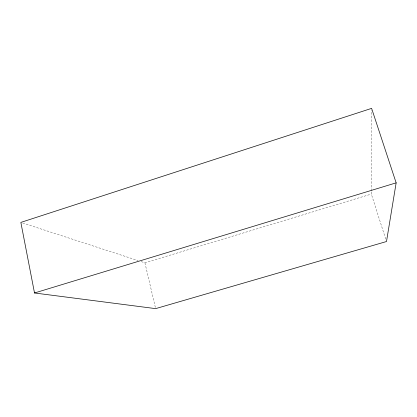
<?xml version="1.0" encoding="UTF-8"?>
<svg xmlns="http://www.w3.org/2000/svg" width="417" height="417" viewBox="0 0 417 417"><rect width="100%" height="100%" fill="white"/><g stroke="black" fill="none" stroke-linecap="round" stroke-linejoin="round"><path stroke-width="0.31" stroke-dasharray="2.08 1.56" d="M385.709 239.066L371.338 194.077L371.349 191.476M371.349 190.83L371.604 110.323M141.222 261.61L144.923 262.819L371.338 194.077M22.7 223.001L138.136 260.604M144.923 262.819L155.63 308.627"/><path stroke-width="0.63" d="M396.15 182.849L386.496 241.532L155.63 308.627L34.507 292.984L20.85 222.402L371.61 108.373L396.15 182.849L34.507 292.984"/></g></svg>
